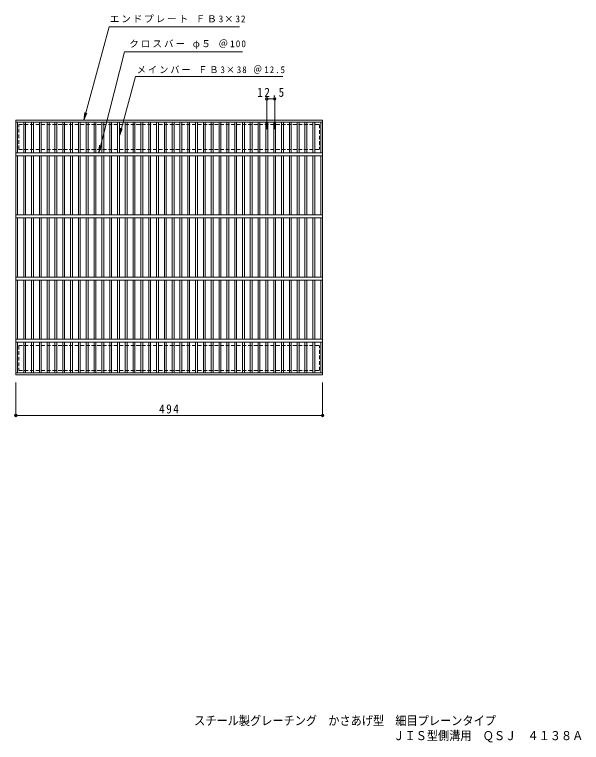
# Model space of a CAD drawing. Units: millimetres, scale not verified. Extents: x -711 to 892, y -689 to 483.
# Drawn here: x -711 to 201, y -689 to 483 of the extents above; entities that cross this region are included whole.
import ezdxf
from ezdxf.enums import TextEntityAlignment as Align

# ---------------------------------------------------------------- set-up
doc = ezdxf.new("R2010")
doc.units = ezdxf.units.MM
doc.header["$LTSCALE"] = 5
doc.header["$PDMODE"] = 32
doc.header["$PDSIZE"] = 4
doc.linetypes.add('DASHED1', pattern=[1.8, 1.2, -0.6])
for name, color, linetype, lineweight in [('1-1_1-1ﾚｲﾔ', 2, 'Continuous', 9), ('1-2_1-2ﾚｲﾔ', 3, 'Continuous', 9), ('1-4_1-4ﾚｲﾔ', 7, 'Continuous', 9), ('1-5_1-5ﾚｲﾔ', 7, 'Continuous', 9), ('F-4_F-4ﾚｲﾔ', 2, 'Continuous', 9)]:
    doc.layers.add(name, color=color, linetype=linetype, lineweight=lineweight)
doc.styles.add('ＭＳ ゴシック', font='')
doc.styles.get('ＭＳ ゴシック').set_extended_font_data('MS Gothic')

msp = doc.modelspace()

# ---------------------------------------------------------------- linework, layer by layer
at = {"layer": '1-1_1-1ﾚｲﾔ', "linetype": 'DASHED1'}
for p, q in [((-704.459, 305.905), (-220.459, 305.905)), ((-704.459, 265.905), (-704.459, 305.905)), ((-220.459, 305.905), (-220.459, 265.905)), ((-704.459, 265.905), (-220.459, 265.905)), ((-704.459, -50.095), (-220.459, -50.095)), ((-704.459, -50.095), (-704.459, -90.095)), ((-220.459, -90.095), (-220.459, -50.095)), ((-704.459, -90.095), (-220.459, -90.095))]:
    msp.add_line(p, q, dxfattribs=at)
at = {"layer": '1-2_1-2ﾚｲﾔ'}
for p, q in [((-709.459, 312.905), (-215.459, 312.905)), ((-709.459, -97.095), (-709.459, 312.905)), ((-709.459, 309.905), (-215.459, 309.905)), ((-706.459, 309.905), (-706.459, 260.405)), ((-696.699, 260.405), (-696.699, 309.905)), ((-693.699, 260.405), (-693.699, 309.905)), ((-684.119, 260.405), (-684.119, 309.905)), ((-681.119, 260.405), (-681.119, 309.905)), ((-671.539, 260.405), (-671.539, 309.905)), ((-668.539, 260.405), (-668.539, 309.905)), ((-658.959, 260.405), (-658.959, 309.905)), ((-655.959, 260.405), (-655.959, 309.905)), ((-646.379, 260.405), (-646.379, 309.905)), ((-643.379, 260.405), (-643.379, 309.905)), ((-633.799, 260.405), (-633.799, 309.905)), ((-630.799, 260.405), (-630.799, 309.905)), ((-621.219, 260.405), (-621.219, 309.905)), ((-618.219, 260.405), (-618.219, 309.905)), ((-608.639, 260.405), (-608.639, 309.905)), ((-605.639, 260.405), (-605.639, 309.905)), ((-596.059, 260.405), (-596.059, 309.905)), ((-593.059, 260.405), (-593.059, 309.905)), ((-583.479, 260.405), (-583.479, 309.905)), ((-580.479, 260.405), (-580.479, 309.905)), ((-570.899, 260.405), (-570.899, 309.905)), ((-567.899, 260.405), (-567.899, 309.905)), ((-558.319, 260.405), (-558.319, 309.905)), ((-555.319, 260.405), (-555.319, 309.905)), ((-545.739, 260.405), (-545.739, 309.905)), ((-542.739, 260.405), (-542.739, 309.905)), ((-533.159, 260.405), (-533.159, 309.905)), ((-530.159, 260.405), (-530.159, 309.905)), ((-520.579, 260.405), (-520.579, 309.905)), ((-517.579, 260.405), (-517.579, 309.905)), ((-507.999, 260.405), (-507.999, 309.905)), ((-504.999, 260.405), (-504.999, 309.905)), ((-495.419, 260.405), (-495.419, 309.905)), ((-492.419, 260.405), (-492.419, 309.905)), ((-482.839, 260.405), (-482.839, 309.905)), ((-479.839, 260.405), (-479.839, 309.905)), ((-470.259, 260.405), (-470.259, 309.905)), ((-467.259, 260.405), (-467.259, 309.905)), ((-457.679, 260.405), (-457.679, 309.905)), ((-454.679, 260.405), (-454.679, 309.905)), ((-445.099, 260.405), (-445.099, 309.905)), ((-442.099, 260.405), (-442.099, 309.905)), ((-432.519, 260.405), (-432.519, 309.905)), ((-429.519, 260.405), (-429.519, 309.905)), ((-419.939, 260.405), (-419.939, 309.905)), ((-416.939, 260.405), (-416.939, 309.905)), ((-407.359, 260.405), (-407.359, 309.905)), ((-404.359, 260.405), (-404.359, 309.905)), ((-394.779, 260.405), (-394.779, 309.905)), ((-391.779, 260.405), (-391.779, 309.905)), ((-382.199, 260.405), (-382.199, 309.905)), ((-379.199, 260.405), (-379.199, 309.905)), ((-369.619, 260.405), (-369.619, 309.905)), ((-366.619, 260.405), (-366.619, 309.905)), ((-357.039, 260.405), (-357.039, 309.905)), ((-354.039, 260.405), (-354.039, 309.905)), ((-344.459, 260.405), (-344.459, 309.905)), ((-341.458, 260.405), (-341.458, 309.905)), ((-331.879, 260.405), (-331.879, 309.905)), ((-328.879, 260.405), (-328.879, 309.905)), ((-319.299, 260.405), (-319.299, 309.905)), ((-316.298, 260.405), (-316.298, 309.905)), ((-306.719, 260.405), (-306.719, 309.905)), ((-303.719, 260.405), (-303.719, 309.905)), ((-294.139, 260.405), (-294.139, 309.905)), ((-291.139, 260.405), (-291.139, 309.905)), ((-281.559, 260.405), (-281.559, 309.905)), ((-278.559, 260.405), (-278.559, 309.905)), ((-268.979, 260.405), (-268.979, 309.905)), ((-265.979, 260.405), (-265.979, 309.905)), ((-256.399, 260.405), (-256.399, 309.905)), ((-253.399, 260.405), (-253.399, 309.905)), ((-243.818, 260.405), (-243.818, 309.905)), ((-240.819, 260.405), (-240.819, 309.905)), ((-231.238, 260.405), (-231.238, 309.905)), ((-228.238, 260.405), (-228.238, 309.905)), ((-218.458, 260.405), (-218.458, 309.905)), ((-215.459, 312.905), (-215.459, -97.095)), ((-709.459, 260.405), (-215.459, 260.405)), ((-709.459, 255.405), (-215.459, 255.405)), ((-706.459, 255.405), (-706.459, 160.405)), ((-696.699, 160.405), (-696.699, 255.405)), ((-693.699, 160.405), (-693.699, 255.405)), ((-684.119, 160.405), (-684.119, 255.405)), ((-681.119, 160.405), (-681.119, 255.405)), ((-671.539, 160.405), (-671.539, 255.405)), ((-668.539, 160.405), (-668.539, 255.405)), ((-658.959, 160.405), (-658.959, 255.405)), ((-655.959, 160.405), (-655.959, 255.405)), ((-646.379, 160.405), (-646.379, 255.405)), ((-643.379, 160.405), (-643.379, 255.405)), ((-633.799, 160.405), (-633.799, 255.405)), ((-630.799, 160.405), (-630.799, 255.405)), ((-621.219, 160.405), (-621.219, 255.405)), ((-618.219, 160.405), (-618.219, 255.405)), ((-608.639, 160.405), (-608.639, 255.405)), ((-605.639, 160.405), (-605.639, 255.405)), ((-596.059, 160.405), (-596.059, 255.405)), ((-593.059, 160.405), (-593.059, 255.405)), ((-583.479, 160.405), (-583.479, 255.405)), ((-580.479, 160.405), (-580.479, 255.405)), ((-570.899, 160.405), (-570.899, 255.405)), ((-567.899, 160.405), (-567.899, 255.405)), ((-558.319, 160.405), (-558.319, 255.405)), ((-555.319, 160.405), (-555.319, 255.405)), ((-545.739, 160.405), (-545.739, 255.405)), ((-542.739, 160.405), (-542.739, 255.405)), ((-533.159, 160.405), (-533.159, 255.405)), ((-530.159, 160.405), (-530.159, 255.405)), ((-520.579, 160.405), (-520.579, 255.405)), ((-517.579, 160.405), (-517.579, 255.405)), ((-507.999, 160.405), (-507.999, 255.405)), ((-504.999, 160.405), (-504.999, 255.405)), ((-495.419, 160.405), (-495.419, 255.405)), ((-492.419, 160.405), (-492.419, 255.405)), ((-482.839, 160.405), (-482.839, 255.405)), ((-479.839, 160.405), (-479.839, 255.405)), ((-470.259, 160.405), (-470.259, 255.405)), ((-467.259, 160.405), (-467.259, 255.405)), ((-457.679, 160.405), (-457.679, 255.405)), ((-454.679, 160.405), (-454.679, 255.405)), ((-445.099, 160.405), (-445.099, 255.405)), ((-442.099, 160.405), (-442.099, 255.405)), ((-432.519, 160.405), (-432.519, 255.405)), ((-429.519, 160.405), (-429.519, 255.405)), ((-419.939, 160.405), (-419.939, 255.405)), ((-416.939, 160.405), (-416.939, 255.405)), ((-407.359, 160.405), (-407.359, 255.405)), ((-404.359, 160.405), (-404.359, 255.405)), ((-394.779, 160.405), (-394.779, 255.405)), ((-391.779, 160.405), (-391.779, 255.405)), ((-382.199, 160.405), (-382.199, 255.405)), ((-379.199, 160.405), (-379.199, 255.405)), ((-369.619, 160.405), (-369.619, 255.405)), ((-366.619, 160.405), (-366.619, 255.405)), ((-357.039, 160.405), (-357.039, 255.405)), ((-354.039, 160.405), (-354.039, 255.405)), ((-344.459, 160.405), (-344.459, 255.405)), ((-341.458, 160.405), (-341.458, 255.405)), ((-331.879, 160.405), (-331.879, 255.405)), ((-328.879, 160.405), (-328.879, 255.405)), ((-319.299, 160.405), (-319.299, 255.405)), ((-316.298, 160.405), (-316.298, 255.405)), ((-306.719, 160.405), (-306.719, 255.405)), ((-303.719, 160.405), (-303.719, 255.405)), ((-294.139, 160.405), (-294.139, 255.405)), ((-291.139, 160.405), (-291.139, 255.405)), ((-281.559, 160.405), (-281.559, 255.405)), ((-278.559, 160.405), (-278.559, 255.405)), ((-268.979, 160.405), (-268.979, 255.405)), ((-265.979, 160.405), (-265.979, 255.405)), ((-256.399, 160.405), (-256.399, 255.405)), ((-253.399, 160.405), (-253.399, 255.405)), ((-243.818, 160.405), (-243.818, 255.405)), ((-240.819, 160.405), (-240.819, 255.405)), ((-231.238, 160.405), (-231.238, 255.405)), ((-228.238, 160.405), (-228.238, 255.405)), ((-218.458, 160.405), (-218.458, 255.405)), ((-709.459, 160.405), (-215.459, 160.405)), ((-709.459, 155.405), (-215.459, 155.405)), ((-706.459, 60.405), (-706.459, 155.405)), ((-696.699, 155.405), (-696.699, 60.405)), ((-693.699, 155.405), (-693.699, 60.405)), ((-684.119, 155.405), (-684.119, 60.405)), ((-681.119, 155.405), (-681.119, 60.405)), ((-671.539, 155.405), (-671.539, 60.405)), ((-668.539, 155.405), (-668.539, 60.405)), ((-658.959, 155.405), (-658.959, 60.405)), ((-655.959, 155.405), (-655.959, 60.405)), ((-646.379, 155.405), (-646.379, 60.405)), ((-643.379, 155.405), (-643.379, 60.405)), ((-633.799, 155.405), (-633.799, 60.405)), ((-630.799, 155.405), (-630.799, 60.405)), ((-621.219, 155.405), (-621.219, 60.405)), ((-618.219, 155.405), (-618.219, 60.405)), ((-608.639, 155.405), (-608.639, 60.405)), ((-605.639, 155.405), (-605.639, 60.405)), ((-596.059, 155.405), (-596.059, 60.405)), ((-593.059, 155.405), (-593.059, 60.405)), ((-583.479, 155.405), (-583.479, 60.405)), ((-580.479, 155.405), (-580.479, 60.405)), ((-570.899, 155.405), (-570.899, 60.405)), ((-567.899, 155.405), (-567.899, 60.405)), ((-558.319, 155.405), (-558.319, 60.405)), ((-555.319, 155.405), (-555.319, 60.405)), ((-545.739, 155.405), (-545.739, 60.405)), ((-542.739, 155.405), (-542.739, 60.405)), ((-533.159, 155.405), (-533.159, 60.405)), ((-530.159, 155.405), (-530.159, 60.405)), ((-520.579, 155.405), (-520.579, 60.405)), ((-517.579, 155.405), (-517.579, 60.405)), ((-507.999, 155.405), (-507.999, 60.405)), ((-504.999, 155.405), (-504.999, 60.405)), ((-495.419, 155.405), (-495.419, 60.405)), ((-492.419, 155.405), (-492.419, 60.405)), ((-482.839, 155.405), (-482.839, 60.405)), ((-479.839, 155.405), (-479.839, 60.405)), ((-470.259, 155.405), (-470.259, 60.405)), ((-467.259, 155.405), (-467.259, 60.405)), ((-457.679, 155.405), (-457.679, 60.405)), ((-454.679, 155.405), (-454.679, 60.405)), ((-445.099, 155.405), (-445.099, 60.405)), ((-442.099, 155.405), (-442.099, 60.405)), ((-432.519, 155.405), (-432.519, 60.405)), ((-429.519, 155.405), (-429.519, 60.405)), ((-419.939, 155.405), (-419.939, 60.405)), ((-416.939, 155.405), (-416.939, 60.405)), ((-407.359, 155.405), (-407.359, 60.405)), ((-404.359, 155.405), (-404.359, 60.405)), ((-394.779, 155.405), (-394.779, 60.405)), ((-391.779, 155.405), (-391.779, 60.405)), ((-382.199, 155.405), (-382.199, 60.405)), ((-379.199, 155.405), (-379.199, 60.405)), ((-369.619, 155.405), (-369.619, 60.405)), ((-366.619, 155.405), (-366.619, 60.405)), ((-357.039, 155.405), (-357.039, 60.405)), ((-354.039, 155.405), (-354.039, 60.405)), ((-344.459, 155.405), (-344.459, 60.405)), ((-341.458, 155.405), (-341.458, 60.405)), ((-331.879, 155.405), (-331.879, 60.405)), ((-328.879, 155.405), (-328.879, 60.405)), ((-319.299, 155.405), (-319.299, 60.405)), ((-316.298, 155.405), (-316.298, 60.405)), ((-306.719, 155.405), (-306.719, 60.405)), ((-303.719, 155.405), (-303.719, 60.405)), ((-294.139, 155.405), (-294.139, 60.405)), ((-291.139, 155.405), (-291.139, 60.405)), ((-281.559, 155.405), (-281.559, 60.405)), ((-278.559, 155.405), (-278.559, 60.405)), ((-268.979, 155.405), (-268.979, 60.405)), ((-265.979, 155.405), (-265.979, 60.405)), ((-256.399, 155.405), (-256.399, 60.405)), ((-253.399, 155.405), (-253.399, 60.405)), ((-243.818, 155.405), (-243.818, 60.405)), ((-240.819, 155.405), (-240.819, 60.405)), ((-231.238, 155.405), (-231.238, 60.405)), ((-228.238, 155.405), (-228.238, 60.405)), ((-218.458, 155.405), (-218.458, 60.405)), ((-709.459, 60.405), (-215.459, 60.405)), ((-709.459, 55.405), (-215.459, 55.405)), ((-706.459, -39.595), (-706.459, 55.405)), ((-696.699, 55.405), (-696.699, -39.595)), ((-693.699, 55.405), (-693.699, -39.595)), ((-684.119, 55.405), (-684.119, -39.595)), ((-681.119, 55.405), (-681.119, -39.595)), ((-671.539, 55.405), (-671.539, -39.595)), ((-668.539, 55.405), (-668.539, -39.595)), ((-658.959, 55.405), (-658.959, -39.595)), ((-655.959, 55.405), (-655.959, -39.595)), ((-646.379, 55.405), (-646.379, -39.595)), ((-643.379, 55.405), (-643.379, -39.595)), ((-633.799, 55.405), (-633.799, -39.595)), ((-630.799, 55.405), (-630.799, -39.595)), ((-621.219, 55.405), (-621.219, -39.595)), ((-618.219, 55.405), (-618.219, -39.595)), ((-608.639, 55.405), (-608.639, -39.595)), ((-605.639, 55.405), (-605.639, -39.595)), ((-596.059, 55.405), (-596.059, -39.595)), ((-593.059, 55.405), (-593.059, -39.595)), ((-583.479, 55.405), (-583.479, -39.595)), ((-580.479, 55.405), (-580.479, -39.595)), ((-570.899, 55.405), (-570.899, -39.595)), ((-567.899, 55.405), (-567.899, -39.595)), ((-558.319, 55.405), (-558.319, -39.595)), ((-555.319, 55.405), (-555.319, -39.595)), ((-545.739, 55.405), (-545.739, -39.595)), ((-542.739, 55.405), (-542.739, -39.595)), ((-533.159, 55.405), (-533.159, -39.595)), ((-530.159, 55.405), (-530.159, -39.595)), ((-520.579, 55.405), (-520.579, -39.595)), ((-517.579, 55.405), (-517.579, -39.595)), ((-507.999, 55.405), (-507.999, -39.595)), ((-504.999, 55.405), (-504.999, -39.595)), ((-495.419, 55.405), (-495.419, -39.595)), ((-492.419, 55.405), (-492.419, -39.595)), ((-482.839, 55.405), (-482.839, -39.595)), ((-479.839, 55.405), (-479.839, -39.595)), ((-470.259, 55.405), (-470.259, -39.595)), ((-467.259, 55.405), (-467.259, -39.595)), ((-457.679, 55.405), (-457.679, -39.595)), ((-454.679, 55.405), (-454.679, -39.595)), ((-445.099, 55.405), (-445.099, -39.595)), ((-442.099, 55.405), (-442.099, -39.595)), ((-432.519, 55.405), (-432.519, -39.595)), ((-429.519, 55.405), (-429.519, -39.595)), ((-419.939, 55.405), (-419.939, -39.595)), ((-416.939, 55.405), (-416.939, -39.595)), ((-407.359, 55.405), (-407.359, -39.595)), ((-404.359, 55.405), (-404.359, -39.595)), ((-394.779, 55.405), (-394.779, -39.595)), ((-391.779, 55.405), (-391.779, -39.595)), ((-382.199, 55.405), (-382.199, -39.595)), ((-379.199, 55.405), (-379.199, -39.595)), ((-369.619, 55.405), (-369.619, -39.595)), ((-366.619, 55.405), (-366.619, -39.595)), ((-357.039, 55.405), (-357.039, -39.595)), ((-354.039, 55.405), (-354.039, -39.595)), ((-344.459, 55.405), (-344.459, -39.595)), ((-341.458, 55.405), (-341.458, -39.595)), ((-331.879, 55.405), (-331.879, -39.595)), ((-328.879, 55.405), (-328.879, -39.595)), ((-319.299, 55.405), (-319.299, -39.595)), ((-316.298, 55.405), (-316.298, -39.595)), ((-306.719, 55.405), (-306.719, -39.595)), ((-303.719, 55.405), (-303.719, -39.595)), ((-294.139, 55.405), (-294.139, -39.595)), ((-291.139, 55.405), (-291.139, -39.595)), ((-281.559, 55.405), (-281.559, -39.595)), ((-278.559, 55.405), (-278.559, -39.595)), ((-268.979, 55.405), (-268.979, -39.595)), ((-265.979, 55.405), (-265.979, -39.595)), ((-256.399, 55.405), (-256.399, -39.595)), ((-253.399, 55.405), (-253.399, -39.595)), ((-243.818, 55.405), (-243.818, -39.595)), ((-240.819, 55.405), (-240.819, -39.595)), ((-231.238, 55.405), (-231.238, -39.595)), ((-228.238, 55.405), (-228.238, -39.595)), ((-218.458, 55.405), (-218.458, -39.595)), ((-709.459, -39.595), (-215.459, -39.595)), ((-709.459, -44.595), (-215.459, -44.595)), ((-706.459, -94.095), (-706.459, -44.595)), ((-696.699, -44.595), (-696.699, -94.095)), ((-693.699, -44.595), (-693.699, -94.095)), ((-684.119, -44.595), (-684.119, -94.095)), ((-681.119, -44.595), (-681.119, -94.095)), ((-671.539, -44.595), (-671.539, -94.095)), ((-668.539, -44.595), (-668.539, -94.095)), ((-658.959, -44.595), (-658.959, -94.095)), ((-655.959, -44.595), (-655.959, -94.095)), ((-646.379, -44.595), (-646.379, -94.095)), ((-643.379, -44.595), (-643.379, -94.095)), ((-633.799, -44.595), (-633.799, -94.095)), ((-630.799, -44.595), (-630.799, -94.095)), ((-621.219, -44.595), (-621.219, -94.095)), ((-618.219, -44.595), (-618.219, -94.095)), ((-608.639, -44.595), (-608.639, -94.095)), ((-605.639, -44.595), (-605.639, -94.095)), ((-596.059, -44.595), (-596.059, -94.095)), ((-593.059, -44.595), (-593.059, -94.095)), ((-583.479, -44.595), (-583.479, -94.095)), ((-580.479, -44.595), (-580.479, -94.095)), ((-570.899, -44.595), (-570.899, -94.095)), ((-567.899, -44.595), (-567.899, -94.095)), ((-558.319, -44.595), (-558.319, -94.095)), ((-555.319, -44.595), (-555.319, -94.095)), ((-545.739, -44.595), (-545.739, -94.095)), ((-542.739, -44.595), (-542.739, -94.095)), ((-533.159, -44.595), (-533.159, -94.095)), ((-530.159, -44.595), (-530.159, -94.095)), ((-520.579, -44.595), (-520.579, -94.095)), ((-517.579, -44.595), (-517.579, -94.095)), ((-507.999, -44.595), (-507.999, -94.095)), ((-504.999, -44.595), (-504.999, -94.095)), ((-495.419, -44.595), (-495.419, -94.095)), ((-492.419, -44.595), (-492.419, -94.095)), ((-482.839, -44.595), (-482.839, -94.095)), ((-479.839, -44.595), (-479.839, -94.095)), ((-470.259, -44.595), (-470.259, -94.095)), ((-467.259, -44.595), (-467.259, -94.095)), ((-457.679, -44.595), (-457.679, -94.095)), ((-454.679, -44.595), (-454.679, -94.095)), ((-445.099, -44.595), (-445.099, -94.095)), ((-442.099, -44.595), (-442.099, -94.095)), ((-432.519, -44.595), (-432.519, -94.095)), ((-429.519, -44.595), (-429.519, -94.095)), ((-419.939, -44.595), (-419.939, -94.095)), ((-416.939, -44.595), (-416.939, -94.095)), ((-407.359, -44.595), (-407.359, -94.095)), ((-404.359, -44.595), (-404.359, -94.095)), ((-394.779, -44.595), (-394.779, -94.095)), ((-391.779, -44.595), (-391.779, -94.095)), ((-382.199, -44.595), (-382.199, -94.095)), ((-379.199, -44.595), (-379.199, -94.095)), ((-369.619, -44.595), (-369.619, -94.095)), ((-366.619, -44.595), (-366.619, -94.095)), ((-357.039, -44.595), (-357.039, -94.095)), ((-354.039, -44.595), (-354.039, -94.095)), ((-344.459, -44.595), (-344.459, -94.095)), ((-341.458, -44.595), (-341.458, -94.095)), ((-331.879, -44.595), (-331.879, -94.095)), ((-328.879, -44.595), (-328.879, -94.095)), ((-319.299, -44.595), (-319.299, -94.095)), ((-316.298, -44.595), (-316.298, -94.095)), ((-306.719, -44.595), (-306.719, -94.095)), ((-303.719, -44.595), (-303.719, -94.095)), ((-294.139, -44.595), (-294.139, -94.095)), ((-291.139, -44.595), (-291.139, -94.095)), ((-281.559, -44.595), (-281.559, -94.095)), ((-278.559, -44.595), (-278.559, -94.095)), ((-268.979, -44.595), (-268.979, -94.095)), ((-265.979, -44.595), (-265.979, -94.095)), ((-256.399, -44.595), (-256.399, -94.095)), ((-253.399, -44.595), (-253.399, -94.095)), ((-243.818, -44.595), (-243.818, -94.095)), ((-240.819, -44.595), (-240.819, -94.095)), ((-231.238, -44.595), (-231.238, -94.095)), ((-228.238, -44.595), (-228.238, -94.095)), ((-218.458, -44.595), (-218.458, -94.095)), ((-215.459, -94.095), (-709.459, -94.095)), ((-215.459, -97.095), (-709.459, -97.095))]:
    msp.add_line(p, q, dxfattribs=at)
at = {"layer": '1-4_1-4ﾚｲﾔ'}
for p, q in [((-305.219, 298.587), (-305.219, 348.73)), ((-305.219, 347.23), (-292.639, 347.23)), ((-292.639, 298.587), (-292.639, 348.73)), ((-709.459, -109.595), (-709.459, -164)), ((-215.459, -109.595), (-215.459, -164)), ((-709.459, -162.5), (-215.459, -162.5))]:
    msp.add_line(p, q, dxfattribs=at)
for p in [(-305.219, 347.23), (-292.639, 347.23), (-709.459, -162.5), (-215.459, -162.5)]:
    msp.add_point(p, dxfattribs=at)
at = {"layer": '1-5_1-5ﾚｲﾔ'}
for p, q in [((-599.699, 312.905), (-559.221, 463.176)), ((-559.221, 463.176), (-349.417, 463.176)), ((-575.689, 260.405), (-534.541, 423.176)), ((-534.541, 423.176), (-344.252, 423.176)), ((-542.739, 287.655), (-516.931, 383.176)), ((-516.931, 383.176), (-279.535, 383.176)), ((-599.699, 312.905), (-598.067, 325.298)), ((-599.699, 312.905), (-594.915, 324.454)), ((-542.739, 287.655), (-541.107, 300.048)), ((-542.739, 287.655), (-537.955, 299.203)), ((-575.689, 260.405), (-574.63, 272.86)), ((-575.689, 260.405), (-571.442, 272.161))]:
    msp.add_line(p, q, dxfattribs=at)

# ---------------------------------------------------------------- texts
at = {"layer": '1-4_1-4ﾚｲﾔ', "color": 2, "char_height": 14.66, "attachment_point": 7, "style": 'ＭＳ ゴシック'}
for s, insert in [('\\T1.28;\\W0.9;12.5', (-320.804, 350.23)), ('\\T1.27;\\W0.9;494', (-478.709, -159.5))]:
    msp.add_mtext(s, dxfattribs=dict(at, insert=insert))
at = {"layer": '1-5_1-5ﾚｲﾔ', "char_height": 11, "attachment_point": 7, "style": 'ＭＳ ゴシック'}
for s, insert in [('\\T1.2;エンドプレート\\~ＦＢ3×32', (-558.167, 469.854)), ('\\T1.21;クロスバー\\~φ５\\~＠100', (-526.752, 427.451)), ('\\T1.23;\\W0.95;メインバー\\~ＦＢ3×38\\~＠12.5', (-514.535, 387.597))]:
    msp.add_mtext(s, dxfattribs=dict(at, insert=insert))
at = {"layer": 'F-4_F-4ﾚｲﾔ', "style": 'ＭＳ ゴシック', "width": 0.9}
for s, p in [('スチール製グレーチング\u3000かさあげ型\u3000細目プレーンタイプ', (-422.334, -665.554)), ('ＪＩＳ型側溝用\u3000ＱＳＪ\u3000４１３８Ａ', (-101.655, -689.721))]:
    msp.add_text(s, height=14.66, dxfattribs=at).set_placement(p, align=Align.BOTTOM_LEFT)

doc.saveas('drawing.dxf')
